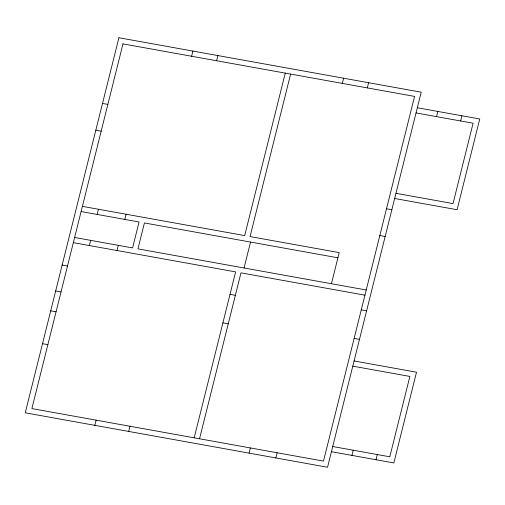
<?xml version="1.0" encoding="UTF-8"?>
<svg xmlns="http://www.w3.org/2000/svg" width="505" height="505" viewBox="0 0 505 505"><rect width="100%" height="100%" fill="white"/><g stroke="black" fill="none" stroke-linecap="round" stroke-linejoin="round"><path stroke-width="0.76" d="M89.385 245.55L90.679 240.367M97.156 214.442L98.45 209.253M117.027 250.53L118.322 245.342M124.798 219.416L126.092 214.234M94.807 425.336L96.102 420.154M191.635 56.257L192.929 51.074M216.607 60.758L217.901 55.569M128.693 431.44L129.987 426.252M194.191 437.816L235.627 271.892L73.332 242.659M285.268 73.124L244.691 235.595L82.397 206.362M199.538 438.782L240.98 272.858L364.932 295.179M290.615 74.09L250.044 236.561L339.215 252.62L331.444 283.734M244.054 267.991L250.53 242.065M249.072 453.124L250.366 447.935M342.34 83.401L343.634 78.218M367.305 87.902L368.599 82.713M275.825 457.94L277.119 452.758M351.941 455.396L353.235 450.208M436.541 116.63L437.841 111.441M376.017 459.733L377.311 454.544M460.623 120.966L461.917 115.778M417.332 107.748L479.75 118.991L457.088 209.733L394.67 198.49M416.032 112.931L473.103 123.214L453.035 203.584L395.964 193.301M102.515 103.424L107.868 104.383M95.824 130.214L101.177 131.174M386.514 208.761L391.861 209.726M379.823 235.551L385.17 236.517M81.103 211.551L139.064 221.985L132.588 247.911L74.626 237.476M337.921 257.802L144.417 222.951L137.941 248.877L366.226 289.996M361.258 309.874L366.611 310.834M230.015 294.358L235.368 295.324M62.153 265.03L67.506 265.99M354.138 338.388L359.491 339.354M55.683 290.956L61.029 291.922M222.894 322.878L228.247 323.844M354.093 360.961L416.511 372.204L393.849 462.946L331.431 451.704M50.715 310.834L56.068 311.793M352.799 366.144L409.871 376.427L389.797 456.798L332.726 446.515M42.515 343.671L47.868 344.637M118.915 37.742L25.25 412.806L327.549 467.258L421.214 92.194L118.915 37.742M122.974 43.891L31.897 408.589L323.49 461.109L414.567 96.411L122.974 43.891"/></g></svg>
